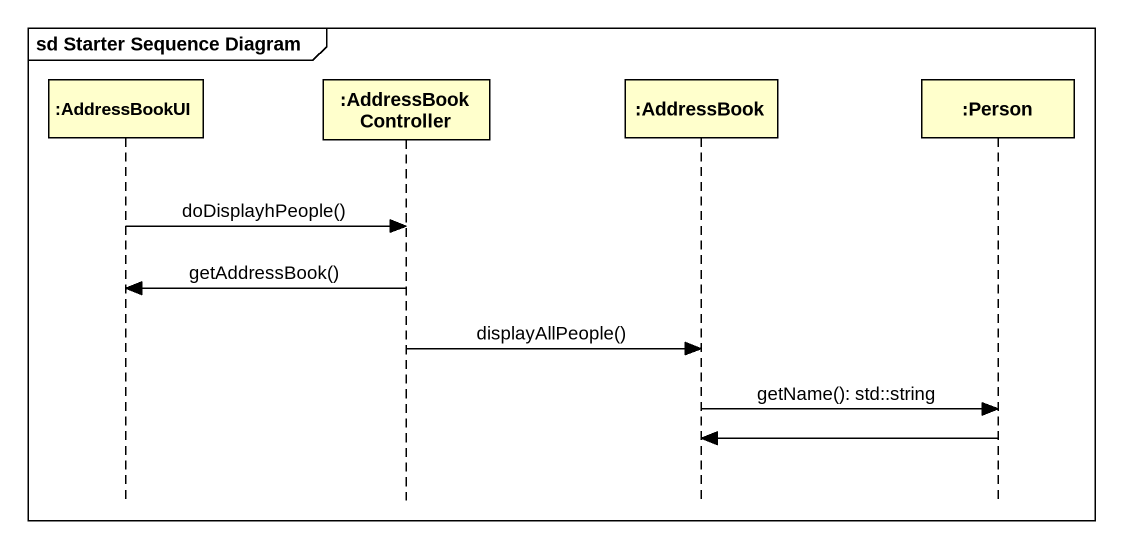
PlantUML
@startuml
mainframe sd Starter Sequence Diagram
hide footbox
participant ":AddressBookUI" as AddressBookUI
participant ":AddressBookController" as AddressBookController
participant ":AddressBook" as AddressBook
participant ":Person" as Person_

AddressBookUI -> AddressBookController : doDisplayhPeople()
AddressBookController -> AddressBookUI : getAddressBook()
AddressBookController -> AddressBook : displayAllPeople()
AddressBook -> Person_ : getName(): std::string
Person_ -> AddressBook
@enduml
